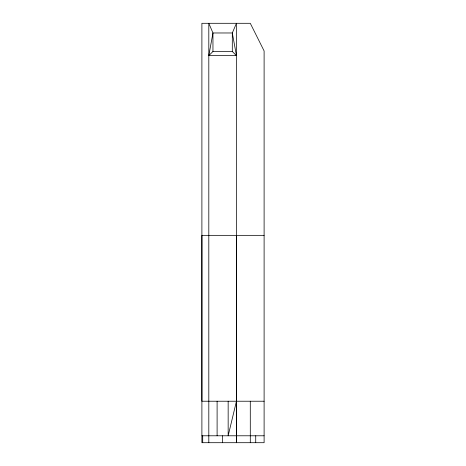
<?xml version="1.0" encoding="UTF-8"?>
<svg xmlns="http://www.w3.org/2000/svg" width="466" height="466" viewBox="0 0 466 466"><rect width="100%" height="100%" fill="white"/><g stroke="black" fill="none" stroke-linecap="round" stroke-linejoin="round"><path stroke-width="0.7" d="M236.454 235.342L236.454 442.7M236.466 442.7L236.454 23.3L232.307 32.975L236.454 55.629L208.809 55.629L212.956 32.975L208.809 23.3L208.809 442.7M236.454 401.226L228.159 435.786L228.159 401.226M208.809 55.629L212.956 51.481L232.307 51.481L236.454 55.629M264.106 235.342L201.895 235.342L201.895 442.7L264.106 442.7L264.106 50.945L250.283 23.3L201.895 23.3L201.895 401.226L264.106 401.226M201.895 435.786L264.106 435.786M255.723 435.786L255.723 442.7M250.289 401.226L250.3 442.7M232.307 51.481L232.307 32.975L212.956 32.975L212.956 51.481M222.631 435.786L222.631 442.7M217.104 401.226L217.104 435.786M202.71 435.786L202.71 442.7"/></g></svg>
